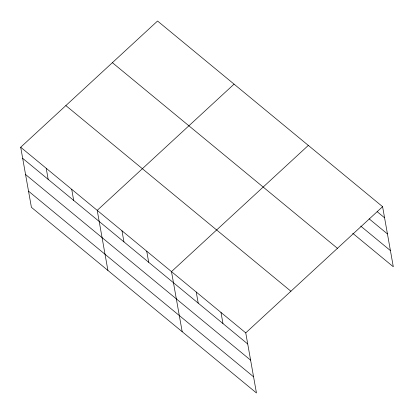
<?xml version="1.0" encoding="UTF-8"?>
<svg xmlns="http://www.w3.org/2000/svg" width="414" height="414" viewBox="0 0 414 414"><rect width="100%" height="100%" fill="white"/><g stroke="black" fill="none" stroke-linecap="round" stroke-linejoin="round"><path stroke-width="0.62" d="M20.7 147.234L245.75 332.882L256.452 392.974L31.407 207.326L20.7 147.234L157.548 21.026L382.593 206.674L393.3 266.766L352.702 233.279M234.065 84.145L97.218 210.353L107.919 270.451M308.332 145.407L171.484 271.615L182.186 331.712M245.75 332.882L382.593 206.674M377.149 211.652L384.575 217.78M369.133 218.835L387.452 233.946M360.713 226.096L390.423 250.599M112.385 62.674L337.436 248.322M65.857 105.586L290.907 291.233M22.677 158.339L247.727 343.987M25.559 174.506L250.605 360.154M28.525 191.159L253.575 376.807M220.993 312.456L222.97 323.562M196.236 292.036L198.218 303.141M146.727 251.194L148.704 262.3M121.97 230.774L123.952 241.879M71.71 189.312L73.687 200.417M46.208 168.27L48.184 179.376"/></g></svg>
